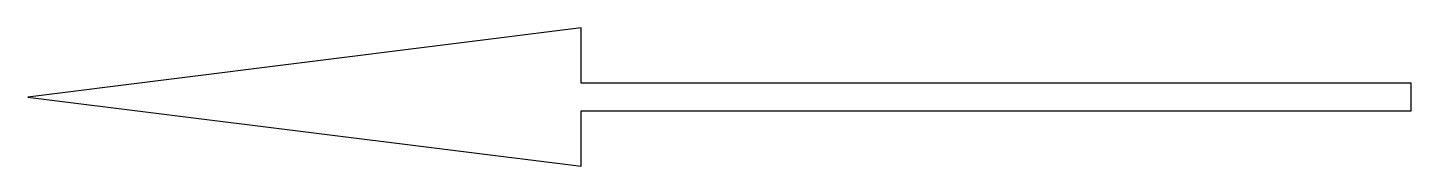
# Model space of a CAD drawing. Extents: x -6.75 to 0, y -0.34 to 0.34.
import ezdxf

# ---------------------------------------------------------------- set-up
doc = ezdxf.new("R2010")
doc.units = 0
doc.header["$LTSCALE"] = 0.75
doc.layers.get('0').update_dxf_attribs({"color": 253, "linetype": 'CONTINUOUS'})

msp = doc.modelspace()

# ---------------------------------------------------------------- linework, layer by layer
at = {"color": 0, "linetype": 'BYBLOCK'}
for p, q in [((-4.05, 0.3375), (-6.75, 0)), ((-4.05, 0.0675), (-4.05, 0.3375)), ((0, 0.0675), (-4.05, 0.0675)), ((0, -0.0675), (0, 0.0675)), ((-6.75, 0), (-4.05, -0.3375)), ((-4.05, -0.3375), (-4.05, -0.0675)), ((-4.05, -0.0675), (0, -0.0675))]:
    msp.add_line(p, q, dxfattribs=at)

doc.saveas('drawing.dxf')
